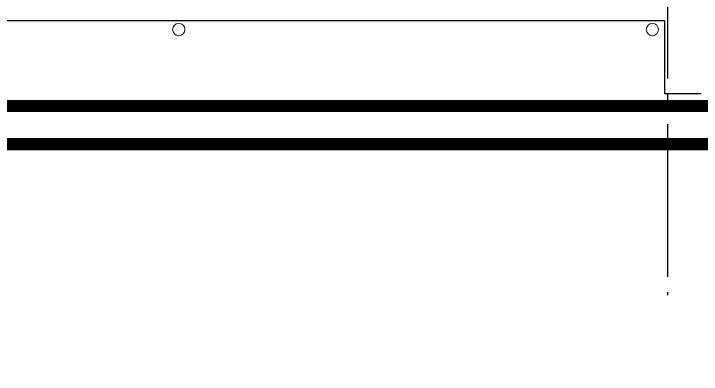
# Model space of a CAD drawing. Extents: x -3080 to 28500, y -1326 to 31609.
# Drawn here: x 14050 to 15175, y -850 to -259 of the extents above; entities that cross this region are included whole.
import ezdxf

# ---------------------------------------------------------------- set-up
doc = ezdxf.new("R2010")
doc.units = 0
doc.header["$LTSCALE"] = 100
doc.linetypes.add('X-S-FAB-L05$0$COL-CEN-LIN', pattern=[3.25, 2.5, -0.25, 0.25, -0.25])
for name, color, linetype in [('0-xref', 8, 'Continuous'), ('188K-SM-07-F10-MECH-CR PIPE-Y2257103$0$00_AC_CHS_12℃', 4, 'Continuous'), ('188K-SM-07-F10-MECH-CR PIPE-Y2257103$0$00_AC_CHS_20℃', 3, 'Continuous'), ('X-S-FAB-L05$0$1_L05平面圖_1_A-OBJE-MEP', 8, 'Continuous'), ('X-S-FAB-L05$0$BLOCK', 8, 'Continuous'), ('X-S-FAB-L05$0$CCL', 8, 'X-S-FAB-L05$0$COL-CEN-LIN'), ('X-S-FAB-L05$0$WALL-RC', 8, 'Continuous')]:
    doc.layers.add(name, color=color, linetype=linetype)

# ---------------------------------------------------------------- blocks, each defined once
blk = doc.blocks.new('X-S-FAB-L05$0$FAB2-L05')
at = {"layer": 'X-S-FAB-L05$0$CCL'}
blk.add_line((-11040, 11005), (-11040, 0), dxfattribs=at)
blk = doc.blocks.new('X-S-FAB-L05')
at = {"layer": 'X-S-FAB-L05$0$1_L05平面圖_1_A-OBJE-MEP', "color": 8, "lineweight": 0, "ltscale": 10}
for centre in [(14320, -285), (15095, -285)]:
    blk.add_circle(centre, 10, dxfattribs=at)
at = {"layer": 'X-S-FAB-L05$0$WALL-RC'}
for p, q in [((12725, -270), (15115, -270)), ((15115, -270), (15115, -390)), ((15175, -390), (15115, -390))]:
    blk.add_line(p, q, dxfattribs=at)
at = {"layer": 'X-S-FAB-L05$0$BLOCK'}
blk.add_blockref('X-S-FAB-L05$0$FAB2-L05', (26160, -720), dxfattribs=at)
blk = doc.blocks.new('188K-SM-07-F10-MECH-CR PIPE-Y2257103')
at = {"layer": '188K-SM-07-F10-MECH-CR PIPE-Y2257103$0$00_AC_CHS_12℃', "ltscale": 1000, "const_width": 20}
blk.add_lwpolyline([(12344.686, -779.555), (12954.401, -779.555), (12954.401, -410.194), (16618.262, -410.194)], dxfattribs=at)
at = {"layer": '188K-SM-07-F10-MECH-CR PIPE-Y2257103$0$00_AC_CHS_20℃', "ltscale": 1000, "const_width": 20}
blk.add_lwpolyline([(12344.686, -839.555), (13014.139, -839.555), (13014.139, -472.577), (16618.262, -472.577)], dxfattribs=at)

msp = doc.modelspace()

# ---------------------------------------------------------------- block references
at = {"layer": '0-xref'}
msp.add_blockref('X-S-FAB-L05', (0, 0), dxfattribs=at)

# ---------------------------------------------------------------- next in the draw order: block references
msp.add_blockref('188K-SM-07-F10-MECH-CR PIPE-Y2257103', (0, 0), dxfattribs=at)

doc.saveas('drawing.dxf')
